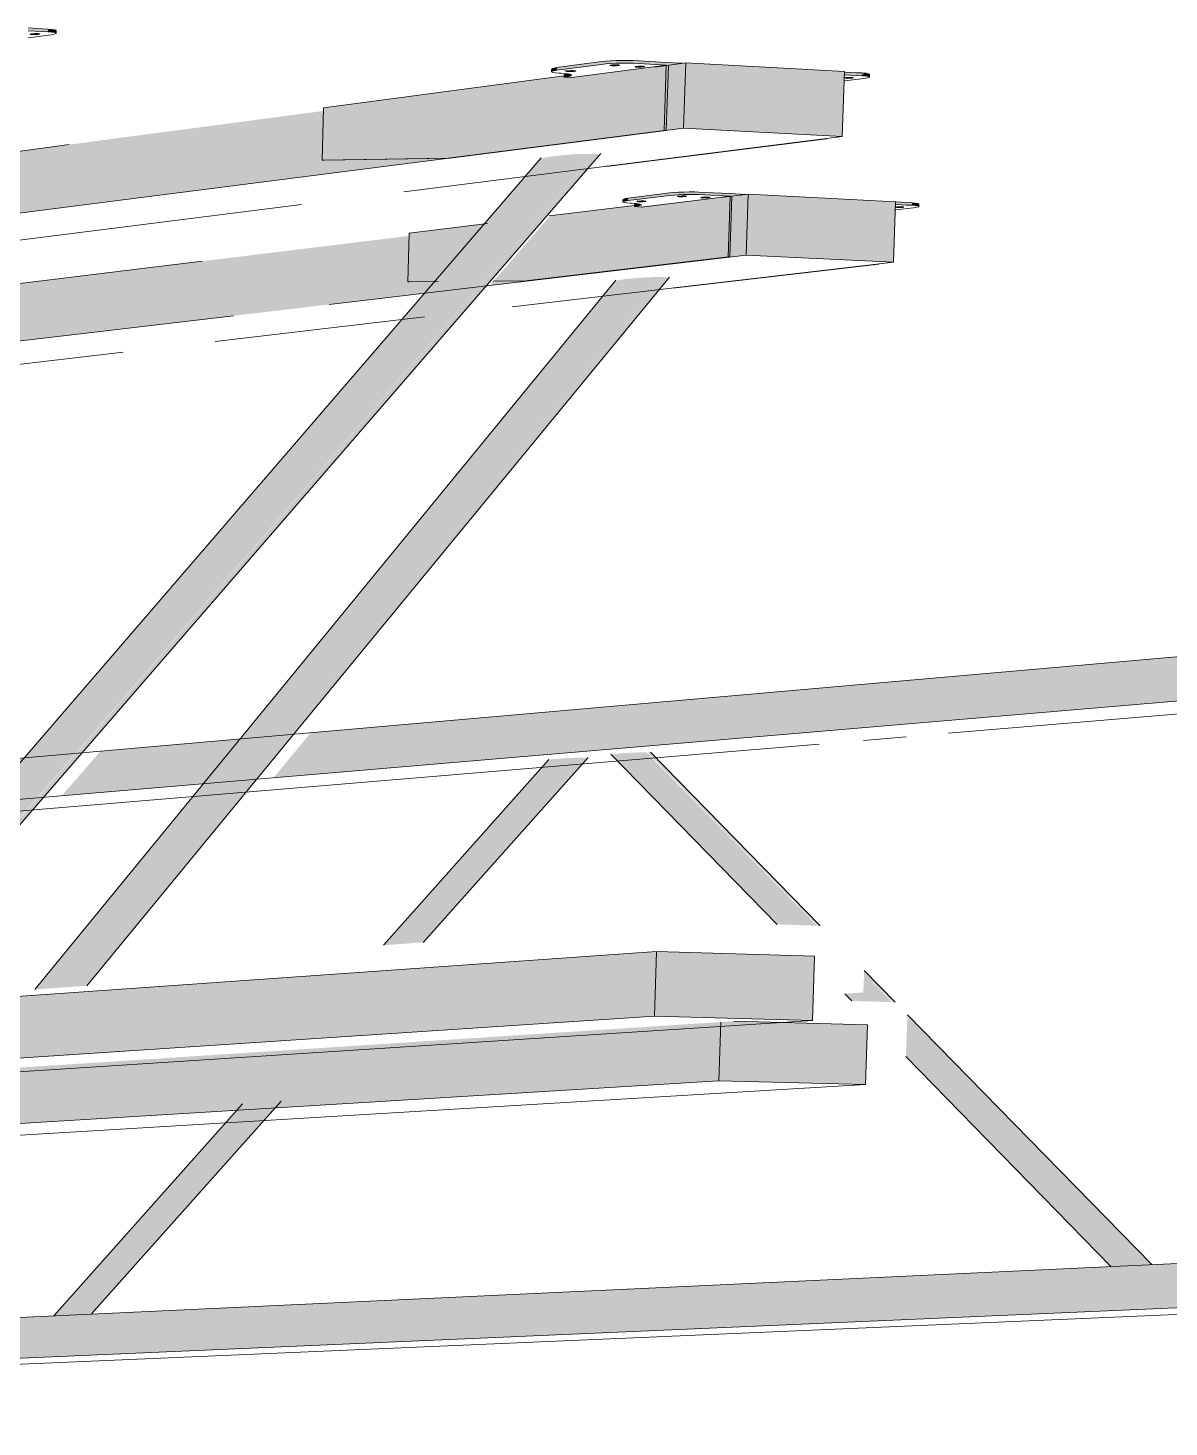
# Model space of a CAD drawing. Header units: inches. Extents: x -4126 to 2305, y -1116 to 12338.
# Drawn here: x 1847.4574 to 1847.5306, y -788.3468 to -788.2571 of the extents above; entities that cross this region are included whole.
import ezdxf

# ---------------------------------------------------------------- set-up
doc = ezdxf.new("R2010")
doc.units = ezdxf.units.IN
doc.header["$MEASUREMENT"] = 0
doc.layers.add('S-BEAM', color=12, linetype='Continuous', lineweight=9)

msp = doc.modelspace()

# ---------------------------------------------------------------- hatches: boundary and pattern name
at = {"layer": 'S-BEAM'}
h = msp.add_hatch(color=256, dxfattribs=at)
h.paths.add_polyline_path([(1847.456367, -788.261524), (1847.456354, -788.261498), (1847.456354, -788.261523)], flags=0)
h.paths.add_polyline_path([(1847.458718, -788.25738), (1847.458723, -788.257202), (1847.457448, -788.257163), (1847.457451, -788.257312), (1847.45833, -788.257359)], flags=0)
for points in [[(1847.459237, -788.25746), (1847.459237, -788.257281), (1847.45898, -788.257222), (1847.458722, -788.257245), (1847.458723, -788.25738), (1847.459158, -788.257429)], [(1847.457835, -788.257557), (1847.458128, -788.257539), (1847.458087, -788.257496), (1847.458018, -788.257445), (1847.457762, -788.257557)], [(1847.476295, -788.265611), (1847.484381, -788.265472), (1847.498236, -788.263701), (1847.498373, -788.259516), (1847.492091, -788.260302), (1847.491821, -788.260285), (1847.491821, -788.260211), (1847.476398, -788.262256), (1847.476392, -788.262452)], [(1847.491035, -788.259916), (1847.491355, -788.259846), (1847.491355, -788.259673), (1847.49104, -788.259742), (1847.491035, -788.259915)], [(1847.491355, -788.259846), (1847.494208, -788.259466), (1847.494214, -788.259292), (1847.491361, -788.259672)], [(1847.491813, -788.26029), (1847.492265, -788.260186), (1847.492265, -788.260125), (1847.492091, -788.260072), (1847.491818, -788.260146), (1847.491816, -788.260216)], [(1847.492216, -788.259927), (1847.492508, -788.259873), (1847.492479, -788.259868), (1847.492074, -788.259865), (1847.4921, -788.259925), (1847.492176, -788.259927)], [(1847.494208, -788.259466), (1847.495265, -788.259394), (1847.496223, -788.259348), (1847.496221, -788.259225), (1847.495185, -788.259221), (1847.494214, -788.259292), (1847.494209, -788.259434)], [(1847.495011, -788.259556), (1847.495305, -788.259512), (1847.495277, -788.259483), (1847.495141, -788.259481), (1847.495095, -788.259463), (1847.495011, -788.259477), (1847.494911, -788.259489), (1847.494868, -788.259521), (1847.494873, -788.259553), (1847.49494, -788.259555)], [(1847.49837, -788.263708), (1847.498507, -788.259523), (1847.499402, -788.259397), (1847.496227, -788.259225), (1847.496221, -788.2594), (1847.498372, -788.259542), (1847.498236, -788.263701)], [(1847.496624, -788.259642), (1847.496918, -788.259588), (1847.49689, -788.259578), (1847.496553, -788.259642)], [(1847.509655, -788.264095), (1847.509796, -788.259924), (1847.499624, -788.259375), (1847.499487, -788.263565), (1847.508659, -788.264043)], [(1847.511407, -788.260269), (1847.511406, -788.260093), (1847.511181, -788.260038), (1847.510937, -788.260063), (1847.510939, -788.260193), (1847.511343, -788.26024)], [(1847.509996, -788.260361), (1847.510291, -788.260306), (1847.510267, -788.26028), (1847.509926, -788.260361)], [(1847.495618, -788.268264), (1847.495919, -788.268204), (1847.495919, -788.268043), (1847.495624, -788.268102), (1847.495618, -788.268263)], [(1847.495919, -788.268204), (1847.498587, -788.267875), (1847.498592, -788.267713), (1847.495924, -788.268042)], [(1847.498587, -788.267875), (1847.49966, -788.267811), (1847.500464, -788.267762), (1847.500462, -788.267655), (1847.499498, -788.267652), (1847.498592, -788.267713), (1847.498587, -788.267848)], [(1847.499331, -788.267952), (1847.499549, -788.267899), (1847.499509, -788.267883), (1847.499485, -788.267841), (1847.499408, -788.267874), (1847.499331, -788.267884), (1847.499229, -788.267894), (1847.499198, -788.267908), (1847.499202, -788.26795), (1847.499265, -788.267952)], [(1847.502456, -788.271815), (1847.502585, -788.267924), (1847.503482, -788.267807), (1847.500467, -788.267655), (1847.500462, -788.267818), (1847.502459, -788.267941), (1847.502331, -788.271809)], [(1847.500829, -788.268028), (1847.501047, -788.267974), (1847.501016, -788.267974), (1847.500695, -788.268018), (1847.500721, -788.268026), (1847.500763, -788.268027)], [(1847.512946, -788.27215), (1847.513078, -788.268271), (1847.503629, -788.267796), (1847.503499, -788.271691), (1847.512684, -788.272137)], [(1847.49633, -788.268589), (1847.496754, -788.268486), (1847.496754, -788.268445), (1847.496557, -788.268393), (1847.496334, -788.268452), (1847.496332, -788.268513)], [(1847.496717, -788.268274), (1847.496902, -788.268221), (1847.496583, -788.268265), (1847.496609, -788.268273), (1847.496678, -788.268274)], [(1847.513254, -788.26865), (1847.513472, -788.268597), (1847.513449, -788.268587), (1847.513189, -788.26865)], [(1847.514569, -788.26857), (1847.514569, -788.268406), (1847.514355, -788.268359), (1847.514135, -788.268343), (1847.514135, -788.268504), (1847.514511, -788.268545)], [(1847.457901, -788.318777), (1847.460849, -788.318565), (1847.498213, -788.273098), (1847.497094, -788.273114), (1847.49565, -788.27324), (1847.495118, -788.273348), (1847.460429, -788.315692)], [(1847.460849, -788.318565), (1847.46121, -788.318534), (1847.498523, -788.273143), (1847.498221, -788.273098), (1847.463201, -788.315703)], [(1847.50774, -788.320768), (1847.507879, -788.316641), (1847.497753, -788.316353), (1847.497617, -788.320498), (1847.507624, -788.320765)], [(1847.511147, -788.324875), (1847.511278, -788.321035), (1847.502694, -788.320807), (1847.501865, -788.320866), (1847.501739, -788.324641), (1847.509666, -788.324839)], [(1847.390026, -788.345333), (1847.698661, -788.331896), (1847.698659, -788.328552), (1847.390081, -788.342914)]]:
    msp.add_hatch(color=256, dxfattribs=at).paths.add_polyline_path(points, flags=0)
h = msp.add_hatch(color=256, dxfattribs=at)
h.paths.add_polyline_path([(1847.154593, -788.307654), (1847.155589, -788.307527), (1847.157128, -788.304722), (1847.156127, -788.304854)], flags=0)
h.paths.add_polyline_path([(1847.15807, -788.307209), (1847.159566, -788.307018), (1847.160836, -788.30472), (1847.16054, -788.30427), (1847.159623, -788.304391), (1847.158577, -788.306289)], flags=0)
h.paths.add_polyline_path([(1847.167674, -788.305982), (1847.17295, -788.305307), (1847.174115, -788.303127), (1847.173718, -788.302525), (1847.169282, -788.303113), (1847.168348, -788.30478)], flags=0)
h.paths.add_polyline_path([(1847.165393, -788.304873), (1847.166142, -788.303528), (1847.164693, -788.30372), (1847.165324, -788.30476)], flags=0)
h.paths.add_polyline_path([(1847.177668, -788.304704), (1847.192204, -788.302846), (1847.190484, -788.300305), (1847.178053, -788.301951), (1847.177064, -788.303791), (1847.177216, -788.30402)], flags=0)
h.paths.add_polyline_path([(1847.194863, -788.302506), (1847.20319, -788.301442), (1847.205009, -788.298382), (1847.193128, -788.299955), (1847.194324, -788.301714)], flags=0)
h.paths.add_polyline_path([(1847.205707, -788.30112), (1847.212416, -788.300262), (1847.213404, -788.298608), (1847.212546, -788.297384), (1847.207543, -788.298047), (1847.207232, -788.298567)], flags=0)
h.paths.add_polyline_path([(1847.217501, -788.299612), (1847.223954, -788.298787), (1847.225904, -788.295616), (1847.217125, -788.296778), (1847.216374, -788.298016), (1847.216808, -788.298631)], flags=0)
h.paths.add_polyline_path([(1847.227143, -788.29838), (1847.236391, -788.297197), (1847.234422, -788.294488), (1847.229113, -788.295191)], flags=0)
h.paths.add_polyline_path([(1847.238912, -788.296703), (1847.24084, -788.293638), (1847.237044, -788.294141)], flags=0)
h.paths.add_polyline_path([(1847.242473, -788.29642), (1847.264058, -788.293661), (1847.264325, -788.293251), (1847.262449, -788.290777), (1847.244542, -788.293148), (1847.243497, -788.294802)], flags=0)
h.paths.add_polyline_path([(1847.267666, -788.293199), (1847.278092, -788.291867), (1847.275874, -788.289), (1847.269159, -788.289889), (1847.267301, -788.292722)], flags=0)
h.paths.add_polyline_path([(1847.280705, -788.291533), (1847.281832, -788.291389), (1847.284167, -788.287902), (1847.278471, -788.288656)], flags=0)
h.paths.add_polyline_path([(1847.265885, -788.290863), (1847.266272, -788.290271), (1847.265511, -788.290372), (1847.265608, -788.290499)], flags=0)
h.paths.add_polyline_path([(1847.285088, -788.290972), (1847.304619, -788.288476), (1847.307116, -788.284863), (1847.287447, -788.287468), (1847.28638, -788.289053)], flags=0)
h.paths.add_polyline_path([(1847.308385, -788.287994), (1847.31154, -788.287591), (1847.309991, -788.285683), (1847.30952, -788.286361)], flags=0)
h.paths.add_polyline_path([(1847.314587, -788.287201), (1847.338247, -788.284177), (1847.340992, -788.280378), (1847.312138, -788.284198), (1847.313927, -788.286392)], flags=0)
h.paths.add_polyline_path([(1847.341567, -788.283752), (1847.355546, -788.281965), (1847.352825, -788.278811), (1847.344337, -788.279935)], flags=0)
h.paths.add_polyline_path([(1847.358583, -788.281577), (1847.368549, -788.280303), (1847.371528, -788.276335), (1847.355842, -788.278412), (1847.358026, -788.280934)], flags=0)
h.paths.add_polyline_path([(1847.372396, -788.279811), (1847.430665, -788.272363), (1847.434153, -788.268044), (1847.375405, -788.275822)], flags=0)
h.paths.add_polyline_path([(1847.434586, -788.271861), (1847.484367, -788.265482), (1847.476297, -788.26561), (1847.476394, -788.262451), (1847.438108, -788.26752)], flags=0)
h.paths.add_polyline_path([(1847.49837, -788.263708), (1847.499487, -788.263565), (1847.499624, -788.259375), (1847.498507, -788.259523), (1847.498371, -788.2637)], flags=0)
h = msp.add_hatch(color=256, dxfattribs=at)
h.paths.add_polyline_path([(1847.508664, -788.264243), (1847.508664, -788.264218), (1847.508531, -788.264236)], flags=0)
h.paths.add_polyline_path([(1847.510933, -788.260192), (1847.510938, -788.260019), (1847.509811, -788.259983), (1847.509834, -788.260133), (1847.510563, -788.260172)], flags=0)
h = msp.add_hatch(color=256, dxfattribs=at)
h.paths.add_polyline_path([(1847.443218, -788.320149), (1847.446425, -788.319919), (1847.446651, -788.319657), (1847.443442, -788.319889)], flags=0)
h.paths.add_polyline_path([(1847.451071, -788.314549), (1847.493758, -788.265202), (1847.492552, -788.265222), (1847.491107, -788.265351), (1847.490322, -788.265506), (1847.44815, -788.314445), (1847.450813, -788.314541)], flags=0)
h = msp.add_hatch(color=256, dxfattribs=at)
h.paths.add_polyline_path([(1847.446425, -788.319919), (1847.446804, -788.319887), (1847.447023, -788.319627), (1847.446651, -788.319657)], flags=0)
h.paths.add_polyline_path([(1847.451419, -788.314555), (1847.494084, -788.265255), (1847.493982, -788.265222), (1847.493768, -788.265202), (1847.451109, -788.31455), (1847.451413, -788.314557)], flags=0)
h = msp.add_hatch(color=256, dxfattribs=at)
h.paths.add_polyline_path([(1847.139328, -788.313484), (1847.147196, -788.312534), (1847.147464, -788.31204), (1847.147137, -788.311518), (1847.139327, -788.312476)], flags=0)
h.paths.add_polyline_path([(1847.152107, -788.31194), (1847.153095, -788.311821), (1847.153506, -788.311072), (1847.153309, -788.310761), (1847.152713, -788.310834), (1847.152681, -788.310891)], flags=0)
h.paths.add_polyline_path([(1847.150155, -788.311696), (1847.150448, -788.311112), (1847.149837, -788.311189)], flags=0)
h.paths.add_polyline_path([(1847.155783, -788.311496), (1847.15704, -788.311344), (1847.157657, -788.310228), (1847.15617, -788.31041), (1847.155669, -788.311318)], flags=0)
h.paths.add_polyline_path([(1847.159783, -788.311013), (1847.161987, -788.310747), (1847.162615, -788.30962), (1847.160406, -788.309891), (1847.159827, -788.310933)], flags=0)
h.paths.add_polyline_path([(1847.168658, -788.309941), (1847.170474, -788.309721), (1847.171083, -788.308581), (1847.168058, -788.308952), (1847.168646, -788.309921)], flags=0)
h.paths.add_polyline_path([(1847.17399, -788.309297), (1847.178073, -788.308803), (1847.177416, -788.307805), (1847.174606, -788.308149)], flags=0)
h.paths.add_polyline_path([(1847.180416, -788.30852), (1847.192822, -788.307021), (1847.193523, -788.305829), (1847.179754, -788.307518)], flags=0)
h.paths.add_polyline_path([(1847.197789, -788.306421), (1847.200306, -788.306117), (1847.200495, -788.3058), (1847.199974, -788.305038), (1847.197089, -788.305392), (1847.197492, -788.305984)], flags=0)
h.paths.add_polyline_path([(1847.202802, -788.305815), (1847.20836, -788.305144), (1847.209371, -788.30515), (1847.210195, -788.303784), (1847.203527, -788.304602), (1847.203222, -788.305113)], flags=0)
h.paths.add_polyline_path([(1847.217979, -788.305502), (1847.218509, -788.305439), (1847.21678, -788.302977), (1847.212991, -788.303442), (1847.21188, -788.305275), (1847.217811, -788.305496)], flags=0)
h.paths.add_polyline_path([(1847.22303, -788.304904), (1847.23454, -788.303541), (1847.236408, -788.30057), (1847.22483, -788.30199), (1847.223075, -788.30483)], flags=0)
h.paths.add_polyline_path([(1847.22078, -788.303812), (1847.221661, -788.302378), (1847.219918, -788.302592), (1847.220645, -788.303622)], flags=0)
h.paths.add_polyline_path([(1847.238173, -788.303111), (1847.240823, -788.302797), (1847.239512, -788.300994), (1847.239335, -788.301273)], flags=0)
h.paths.add_polyline_path([(1847.243497, -788.30248), (1847.245417, -788.302253), (1847.247351, -788.299227), (1847.241635, -788.299929)], flags=0)
h.paths.add_polyline_path([(1847.247947, -788.301953), (1847.25694, -788.300888), (1847.255003, -788.298289), (1847.249897, -788.298915)], flags=0)
h.paths.add_polyline_path([(1847.25926, -788.300613), (1847.259488, -788.300586), (1847.261509, -788.297491), (1847.257311, -788.298006), (1847.257736, -788.298574)], flags=0)
h.paths.add_polyline_path([(1847.262319, -788.300251), (1847.269426, -788.2994), (1847.267426, -788.296765), (1847.264358, -788.297142), (1847.263396, -788.298609)], flags=0)
h.paths.add_polyline_path([(1847.27256, -788.299039), (1847.277033, -788.298509), (1847.279165, -788.295326), (1847.270536, -788.296384), (1847.272274, -788.298664)], flags=0)
h.paths.add_polyline_path([(1847.280247, -788.298128), (1847.283145, -788.297785), (1847.281718, -788.295942)], flags=0)
h.paths.add_polyline_path([(1847.285799, -788.297471), (1847.299519, -788.295846), (1847.301798, -788.29255), (1847.283699, -788.29477), (1847.284273, -788.295508)], flags=0)
h.paths.add_polyline_path([(1847.303234, -788.295406), (1847.309302, -788.294688), (1847.311646, -788.291342), (1847.305538, -788.292091), (1847.303752, -788.294661)], flags=0)
h.paths.add_polyline_path([(1847.312182, -788.294347), (1847.317122, -788.293762), (1847.314838, -788.290951), (1847.314545, -788.290986), (1847.312323, -788.294146)], flags=0)
h.paths.add_polyline_path([(1847.320218, -788.293395), (1847.32319, -788.293043), (1847.320869, -788.290211), (1847.317916, -788.290573), (1847.31949, -788.292502)], flags=0)
h.paths.add_polyline_path([(1847.32582, -788.292732), (1847.332685, -788.291919), (1847.335189, -788.288455), (1847.323484, -788.28989), (1847.325664, -788.292542)], flags=0)
h.paths.add_polyline_path([(1847.335959, -788.291531), (1847.361863, -788.288464), (1847.359302, -788.285497), (1847.338485, -788.28805), (1847.338011, -788.288704)], flags=0)
h.paths.add_polyline_path([(1847.366346, -788.287933), (1847.386895, -788.285499), (1847.389789, -788.281758), (1847.369089, -788.284297), (1847.367529, -788.286364)], flags=0)
h.paths.add_polyline_path([(1847.363782, -788.286747), (1847.365271, -788.284765), (1847.362372, -788.285121), (1847.363662, -788.286608)], flags=0)
h.paths.add_polyline_path([(1847.390224, -788.285105), (1847.403929, -788.283482), (1847.401093, -788.280372), (1847.393143, -788.281347)], flags=0)
h.paths.add_polyline_path([(1847.407015, -788.283117), (1847.423734, -788.281137), (1847.42691, -788.277205), (1847.404158, -788.279996), (1847.406331, -788.282369)], flags=0)
h.paths.add_polyline_path([(1847.427594, -788.28068), (1847.483137, -788.274103), (1847.483744, -788.273399), (1847.481792, -788.273407), (1847.481884, -788.270463), (1847.4308, -788.276728)], flags=0)
h.paths.add_polyline_path([(1847.48706, -788.273638), (1847.489357, -788.273351), (1847.487293, -788.273369), (1847.487222, -788.273451)], flags=0)
h.paths.add_polyline_path([(1847.502456, -788.271815), (1847.503499, -788.271691), (1847.503629, -788.267796), (1847.502584, -788.267961), (1847.502456, -788.271809)], flags=0)
h = msp.add_hatch(color=256, dxfattribs=at)
h.paths.add_polyline_path([(1847.48179, -788.273408), (1847.483749, -788.273392), (1847.486967, -788.26966), (1847.481888, -788.270284), (1847.481882, -788.270464)], flags=0)
h.paths.add_polyline_path([(1847.487299, -788.273362), (1847.489368, -788.273344), (1847.502331, -788.271809), (1847.50246, -788.267918), (1847.496582, -788.268599), (1847.496338, -788.26854), (1847.496336, -788.268509), (1847.490925, -788.269174), (1847.487326, -788.27333)], flags=0)
h = msp.add_hatch(color=256, dxfattribs=at)
h.paths.add_polyline_path([(1847.51202, -788.272278), (1847.51202, -788.272257), (1847.511896, -788.272272)], flags=0)
h.paths.add_polyline_path([(1847.51413, -788.268504), (1847.514129, -788.268342), (1847.513092, -788.26829), (1847.513104, -788.268452), (1847.513786, -788.268487)], flags=0)
h = msp.add_hatch(color=256, dxfattribs=at)
h.paths.add_polyline_path([(1847.404315, -788.311035), (1847.430217, -788.308841), (1847.428059, -788.306482), (1847.405626, -788.30845), (1847.403556, -788.311), (1847.404315, -788.311027)], flags=0)
h.paths.add_polyline_path([(1847.400248, -788.310883), (1847.401955, -788.308772), (1847.392737, -788.30958), (1847.39187, -788.310741), (1847.393145, -788.31063), (1847.399436, -788.310854)], flags=0)
h.paths.add_polyline_path([(1847.433514, -788.308562), (1847.437674, -788.308209), (1847.435641, -788.305817), (1847.431339, -788.306194)], flags=0)
h.paths.add_polyline_path([(1847.440672, -788.307956), (1847.455921, -788.306664), (1847.458373, -788.303823), (1847.438624, -788.305556)], flags=0)
h.paths.add_polyline_path([(1847.459619, -788.306351), (1847.469794, -788.305489), (1847.472151, -788.302615), (1847.462093, -788.303497)], flags=0)
h.paths.add_polyline_path([(1847.473194, -788.305201), (1847.698635, -788.286109), (1847.698633, -788.28275), (1847.475571, -788.302315)], flags=0)
h = msp.add_hatch(color=256, dxfattribs=at)
h.paths.add_polyline_path([(1847.4591, -788.339689), (1847.461273, -788.339586), (1847.473435, -788.325964), (1847.471199, -788.326103), (1847.459603, -788.339124)], flags=0)
h.paths.add_polyline_path([(1847.480249, -788.315942), (1847.482532, -788.315775), (1847.493118, -788.303912), (1847.49198, -788.303935), (1847.490944, -788.304024), (1847.490816, -788.304076), (1847.481654, -788.314364)], flags=0)
h = msp.add_hatch(color=256, dxfattribs=at)
h.paths.add_polyline_path([(1847.461273, -788.339586), (1847.46151, -788.339573), (1847.473631, -788.325951), (1847.473435, -788.325964), (1847.46347, -788.337126)], flags=0)
h.paths.add_polyline_path([(1847.482532, -788.315775), (1847.482781, -788.315756), (1847.493335, -788.303935), (1847.493111, -788.303927), (1847.483786, -788.314371)], flags=0)
h = msp.add_hatch(color=256, dxfattribs=at)
h.paths.add_polyline_path([(1847.526891, -788.336533), (1847.529325, -788.336418), (1847.513831, -788.32059), (1847.513742, -788.323067), (1847.517685, -788.327105)], flags=0)
h.paths.add_polyline_path([(1847.512855, -788.319593), (1847.511056, -788.317755), (1847.511008, -788.318968), (1847.509816, -788.319046), (1847.51031, -788.319512), (1847.51274, -788.31959)], flags=0)
h.paths.add_polyline_path([(1847.508055, -788.31469), (1847.497094, -788.303566), (1847.495539, -788.303623), (1847.494855, -788.303724), (1847.505517, -788.314603), (1847.50797, -788.314687)], flags=0)
h = msp.add_hatch(color=256, dxfattribs=at)
h.paths.add_polyline_path([(1847.529325, -788.336418), (1847.529477, -788.336373), (1847.513838, -788.320453), (1847.513865, -788.320624), (1847.52816, -788.335227)], flags=0)
h.paths.add_polyline_path([(1847.513052, -788.319598), (1847.511062, -788.317618), (1847.511056, -788.317755), (1847.512929, -788.319595), (1847.513025, -788.319597)], flags=0)
h.paths.add_polyline_path([(1847.508251, -788.314695), (1847.497318, -788.30358), (1847.49717, -788.303571), (1847.508109, -788.314692), (1847.508232, -788.314694)], flags=0)
h = msp.add_hatch(color=256, dxfattribs=at)
h.paths.add_polyline_path([(1847.105411, -788.346243), (1847.10789, -788.346072), (1847.10788, -788.343713), (1847.105401, -788.343887), (1847.105409, -788.345854)], flags=0)
h.paths.add_polyline_path([(1847.1089, -788.346014), (1847.497617, -788.320498), (1847.497753, -788.316353), (1847.108891, -788.343642), (1847.108899, -788.345872)], flags=0)
h = msp.add_hatch(color=256, dxfattribs=at)
h.paths.add_polyline_path([(1847.139357, -788.346682), (1847.141972, -788.346505), (1847.14197, -788.344236), (1847.139355, -788.344406), (1847.139357, -788.346492)], flags=0)
h.paths.add_polyline_path([(1847.143026, -788.346459), (1847.501739, -788.324641), (1847.501865, -788.320866), (1847.143025, -788.344168), (1847.143026, -788.346321)], flags=0)

# ---------------------------------------------------------------- linework, layer by layer
for p, q in [((1847.457444, -788.257311), (1847.458324, -788.257359)), ((1847.458329, -788.257181), (1847.457449, -788.257134)), ((1847.458324, -788.257359), (1847.458718, -788.25738)), ((1847.458723, -788.257202), (1847.458329, -788.257181)), ((1847.459246, -788.257299), (1847.45924, -788.257476)), ((1847.458918, -788.257568), (1847.45746, -788.257773)), ((1847.491006, -788.259945), (1847.491011, -788.259771)), ((1847.491015, -788.259768), (1847.491019, -788.259777)), ((1847.494208, -788.259466), (1847.491355, -788.259846)), ((1847.494214, -788.259292), (1847.491361, -788.259672)), ((1847.491607, -788.260035), (1847.491501, -788.260027)), ((1847.492094, -788.260072), (1847.491819, -788.260117)), ((1847.498373, -788.259516), (1847.492322, -788.260317)), ((1847.496221, -788.2594), (1847.496602, -788.25942)), ((1847.496608, -788.259246), (1847.496227, -788.259225)), ((1847.496602, -788.25942), (1847.498373, -788.259516)), ((1847.498379, -788.259341), (1847.496608, -788.259246)), ((1847.499624, -788.259375), (1847.49764, -788.259638)), ((1847.498373, -788.259516), (1847.498236, -788.263701)), ((1847.49837, -788.263708), (1847.498507, -788.259523)), ((1847.499403, -788.259397), (1847.498379, -788.259341)), ((1847.499624, -788.259375), (1847.499487, -788.263565)), ((1847.509796, -788.259924), (1847.499624, -788.259375)), ((1847.509655, -788.264095), (1847.509796, -788.259924)), ((1847.510562, -788.259999), (1847.509812, -788.259958)), ((1847.510938, -788.260019), (1847.510562, -788.259999)), ((1847.491814, -788.260212), (1847.476398, -788.262256)), ((1847.491819, -788.260117), (1847.491813, -788.26029)), ((1847.492322, -788.260317), (1847.491813, -788.26029)), ((1847.509806, -788.260132), (1847.510557, -788.260172)), ((1847.511049, -788.260372), (1847.509822, -788.260531)), ((1847.510557, -788.260172), (1847.510933, -788.260192)), ((1847.511411, -788.260105), (1847.511405, -788.260279)), ((1847.476398, -788.262256), (1847.476295, -788.265611)), ((1847.397079, -788.276656), (1847.499487, -788.263565)), ((1847.499487, -788.263565), (1847.509655, -788.264095)), ((1847.481547, -788.267632), (1847.509655, -788.264095)), ((1847.498236, -788.263701), (1847.484381, -788.265472)), ((1847.49837, -788.263708), (1847.484514, -788.265479)), ((1847.508531, -788.264236), (1847.494583, -788.265991)), ((1847.508664, -788.264243), (1847.494715, -788.265998)), ((1847.498236, -788.263701), (1847.49837, -788.263708)), ((1847.508531, -788.264236), (1847.508664, -788.264243)), ((1847.460073, -788.264612), (1847.401961, -788.272306)), ((1847.494169, -788.26518), (1847.451426, -788.314559)), ((1847.448121, -788.314446), (1847.490349, -788.265459)), ((1847.484381, -788.265472), (1847.476295, -788.265611)), ((1847.476295, -788.265611), (1847.476428, -788.265618)), ((1847.476428, -788.265618), (1847.484514, -788.265479)), ((1847.484514, -788.265479), (1847.484381, -788.265472)), ((1847.494489, -788.266002), (1847.494715, -788.265998)), ((1847.494715, -788.265998), (1847.494583, -788.265991)), ((1847.49559, -788.268289), (1847.495596, -788.268128)), ((1847.495599, -788.268125), (1847.495602, -788.268133)), ((1847.498587, -788.267875), (1847.495919, -788.268204)), ((1847.498592, -788.267713), (1847.495924, -788.268042)), ((1847.50246, -788.267918), (1847.496802, -788.268612)), ((1847.500462, -788.267818), (1847.500815, -788.267835)), ((1847.500821, -788.267673), (1847.500467, -788.267655)), ((1847.500815, -788.267835), (1847.50246, -788.267918)), ((1847.502466, -788.267756), (1847.500821, -788.267673)), ((1847.503629, -788.267796), (1847.501883, -788.26801)), ((1847.50246, -788.267918), (1847.502331, -788.271809)), ((1847.502456, -788.271815), (1847.502585, -788.267924)), ((1847.503483, -788.267807), (1847.502466, -788.267756)), ((1847.503629, -788.267796), (1847.503499, -788.271691)), ((1847.513078, -788.268271), (1847.503629, -788.267796)), ((1847.391324, -788.278987), (1847.47498, -788.268459)), ((1847.496331, -788.268509), (1847.490859, -788.269182)), ((1847.496147, -788.268368), (1847.496049, -788.268361)), ((1847.496335, -788.268427), (1847.49633, -788.268589)), ((1847.496802, -788.268612), (1847.49633, -788.268589)), ((1847.496565, -788.268393), (1847.496335, -788.268427)), ((1847.496475, -788.26823), (1847.496609, -788.268246)), ((1847.512946, -788.27215), (1847.513078, -788.268271)), ((1847.513087, -788.268452), (1847.51378, -788.268486)), ((1847.513786, -788.268325), (1847.513093, -788.26829)), ((1847.514234, -788.26866), (1847.513101, -788.268796)), ((1847.513193, -788.268625), (1847.513131, -788.268632)), ((1847.51378, -788.268486), (1847.51413, -788.268504)), ((1847.514135, -788.268343), (1847.513786, -788.268325)), ((1847.514573, -788.268417), (1847.514567, -788.268578)), ((1847.48691, -788.269667), (1847.481888, -788.270284)), ((1847.481888, -788.270284), (1847.48179, -788.273408)), ((1847.476764, -788.274857), (1847.503499, -788.271691)), ((1847.503499, -788.271691), (1847.512946, -788.27215)), ((1847.468604, -788.272092), (1847.396106, -788.280983)), ((1847.488489, -788.275004), (1847.512946, -788.27215)), ((1847.502331, -788.271809), (1847.489368, -788.273344)), ((1847.502456, -788.271815), (1847.489491, -788.27335)), ((1847.511896, -788.272272), (1847.498853, -788.273795)), ((1847.51202, -788.272278), (1847.498975, -788.273801)), ((1847.502331, -788.271809), (1847.502456, -788.271815)), ((1847.511896, -788.272272), (1847.51202, -788.272278)), ((1847.457889, -788.31878), (1847.495141, -788.273307)), ((1847.498574, -788.273107), (1847.461216, -788.318537)), ((1847.483737, -788.273392), (1847.48179, -788.273408)), ((1847.48179, -788.273408), (1847.481913, -788.273414)), ((1847.489368, -788.273344), (1847.487281, -788.273362)), ((1847.489491, -788.27335), (1847.489368, -788.273344)), ((1847.498975, -788.273801), (1847.498853, -788.273795)), ((1847.39201, -788.284894), (1847.470625, -788.275584)), ((1847.469438, -788.277228), (1847.482872, -788.27566)), ((1847.387931, -788.286741), (1847.463552, -788.277915)), ((1847.655322, -788.286549), (1847.425361, -788.306719)), ((1847.423463, -788.309413), (1847.655413, -788.289769)), ((1847.516479, -788.302349), (1847.607689, -788.294704)), ((1847.444651, -788.308369), (1847.508175, -788.303045)), ((1847.511027, -788.302805), (1847.513751, -788.302577)), ((1847.493364, -788.303915), (1847.482789, -788.315756)), ((1847.505473, -788.314602), (1847.494824, -788.303697)), ((1847.497354, -788.303569), (1847.508249, -788.314696)), ((1847.480237, -788.315944), (1847.49085, -788.304026)), ((1847.497753, -788.316353), (1847.107373, -788.343749)), ((1847.497753, -788.316353), (1847.497617, -788.320498)), ((1847.507879, -788.316641), (1847.497753, -788.316353)), ((1847.50774, -788.320768), (1847.507879, -788.316641)), ((1847.511063, -788.31757), (1847.513049, -788.319599)), ((1847.510266, -788.319511), (1847.509813, -788.319048)), ((1847.107383, -788.346113), (1847.497617, -788.320498)), ((1847.112199, -788.346331), (1847.50774, -788.320768)), ((1847.497617, -788.320498), (1847.50774, -788.320768)), ((1847.501865, -788.320866), (1847.501739, -788.324641)), ((1847.511278, -788.321035), (1847.502697, -788.320807)), ((1847.511147, -788.324875), (1847.511278, -788.321035)), ((1847.513839, -788.320405), (1847.529508, -788.336408)), ((1847.526888, -788.336534), (1847.51374, -788.323069)), ((1847.141561, -788.346548), (1847.501739, -788.324641)), ((1847.501739, -788.324641), (1847.511147, -788.324875)), ((1847.1954, -788.343804), (1847.511147, -788.324875)), ((1847.459088, -788.339691), (1847.471188, -788.326105)), ((1847.473686, -788.325948), (1847.461517, -788.339574)), ((1847.656574, -788.330511), (1847.361788, -788.344231)), ((1847.361748, -788.346564), (1847.656666, -788.333724)), ((1847.363654, -788.34683), (1847.654503, -788.334298))]:
    msp.add_line(p, q, dxfattribs=at)
for points in [[(1847.458718, -788.25738, 0), (1847.458975, -788.2574, 0), (1847.459152, -788.257427, 0), (1847.459237, -788.25746, 0)], [(1847.459243, -788.257283, 0), (1847.459157, -788.25725, 0), (1847.45898, -788.257222, 0), (1847.458723, -788.257202, 0)], [(1847.457644, -788.257513, 0), (1847.457601, -788.257521, 0), (1847.457577, -788.257529, 0), (1847.457575, -788.257537, 0), (1847.457593, -788.257544, 0), (1847.457632, -788.25755, 0), (1847.457688, -788.257554, 0), (1847.457757, -788.257557, 0), (1847.457835, -788.257557, 0), (1847.457917, -788.257555, 0), (1847.457996, -788.257552, 0), (1847.458068, -788.257546, 0), (1847.458128, -788.257539, 0)], [(1847.458128, -788.257539, 0), (1847.458171, -788.257532, 0), (1847.458194, -788.257524, 0), (1847.458197, -788.257516, 0), (1847.458178, -788.257509, 0), (1847.45814, -788.257503, 0), (1847.458084, -788.257498, 0), (1847.458015, -788.257496, 0), (1847.457937, -788.257496, 0), (1847.457855, -788.257497, 0), (1847.457776, -788.257501, 0), (1847.457704, -788.257507, 0), (1847.457644, -788.257513, 0)], [(1847.459244, -788.257473, 0), (1847.459225, -788.257496, 0), (1847.459116, -788.257533, 0), (1847.458918, -788.257568, 0)], [(1847.491501, -788.260027, 0), (1847.491255, -788.260008, 0), (1847.491089, -788.259982, 0), (1847.491014, -788.25995, 0), (1847.491035, -788.259916, 0), (1847.491151, -788.25988, 0), (1847.491355, -788.259846, 0)], [(1847.491361, -788.259672, 0), (1847.491157, -788.259706, 0), (1847.49104, -788.259742, 0)], [(1847.491813, -788.26029, 0), (1847.492101, -788.260242, 0), (1847.492265, -788.260192, 0), (1847.492296, -788.260144, 0), (1847.49219, -788.260099, 0), (1847.491955, -788.260062, 0), (1847.491607, -788.260035, 0)], [(1847.491869, -788.259879, 0), (1847.491961, -788.259889, 0), (1847.492099, -788.259907, 0)], [(1847.49204, -788.259885, 0), (1847.491996, -788.259892, 0), (1847.491971, -788.2599, 0), (1847.491966, -788.259908, 0), (1847.491982, -788.259915, 0), (1847.492018, -788.25992, 0), (1847.492072, -788.259924, 0), (1847.492139, -788.259927, 0), (1847.492216, -788.259927, 0), (1847.492296, -788.259925, 0), (1847.492375, -788.259922, 0), (1847.492447, -788.259917, 0), (1847.492507, -788.25991, 0)], [(1847.492507, -788.25991, 0), (1847.492552, -788.259903, 0), (1847.492577, -788.259895, 0), (1847.492582, -788.259887, 0), (1847.492565, -788.259881, 0), (1847.492529, -788.259875, 0), (1847.492476, -788.259871, 0), (1847.492408, -788.259868, 0), (1847.492332, -788.259868, 0), (1847.492251, -788.25987, 0), (1847.492172, -788.259873, 0), (1847.4921, -788.259879, 0), (1847.49204, -788.259885, 0)], [(1847.494208, -788.259466, 0), (1847.494487, -788.259436, 0), (1847.49482, -788.259412, 0), (1847.495185, -788.259395, 0), (1847.495557, -788.259388, 0), (1847.49591, -788.259389, 0), (1847.496221, -788.2594, 0)], [(1847.496227, -788.259225, 0), (1847.495916, -788.259215, 0), (1847.495563, -788.259213, 0), (1847.495191, -788.259221, 0), (1847.494826, -788.259237, 0), (1847.494492, -788.259262, 0), (1847.494214, -788.259292, 0)], [(1847.494836, -788.259513, 0), (1847.494791, -788.259521, 0), (1847.494766, -788.259529, 0), (1847.494761, -788.259536, 0), (1847.494777, -788.259543, 0), (1847.494813, -788.259549, 0), (1847.494867, -788.259553, 0), (1847.494934, -788.259555, 0), (1847.495011, -788.259556, 0), (1847.495092, -788.259554, 0), (1847.495171, -788.25955, 0), (1847.495243, -788.259545, 0), (1847.495304, -788.259539, 0)], [(1847.495304, -788.259539, 0), (1847.495349, -788.259531, 0), (1847.495374, -788.259523, 0), (1847.495379, -788.259516, 0), (1847.495363, -788.259509, 0), (1847.495327, -788.259503, 0), (1847.495273, -788.259499, 0), (1847.495206, -788.259497, 0), (1847.495129, -788.259496, 0), (1847.495048, -788.259498, 0), (1847.494969, -788.259502, 0), (1847.494897, -788.259507, 0), (1847.494836, -788.259513, 0)], [(1847.49645, -788.2596, 0), (1847.496405, -788.259608, 0), (1847.496379, -788.259615, 0), (1847.496375, -788.259623, 0), (1847.496391, -788.25963, 0), (1847.496427, -788.259636, 0), (1847.49648, -788.25964, 0), (1847.496548, -788.259642, 0), (1847.496624, -788.259642, 0), (1847.496705, -788.259641, 0), (1847.496784, -788.259637, 0), (1847.496856, -788.259632, 0), (1847.496917, -788.259625, 0)], [(1847.496917, -788.259625, 0), (1847.496962, -788.259618, 0), (1847.496988, -788.25961, 0), (1847.496993, -788.259603, 0), (1847.496977, -788.259596, 0), (1847.49694, -788.25959, 0), (1847.496887, -788.259586, 0), (1847.49682, -788.259583, 0), (1847.496743, -788.259583, 0), (1847.496662, -788.259585, 0), (1847.496583, -788.259588, 0), (1847.49651, -788.259594, 0), (1847.49645, -788.2596, 0)], [(1847.511413, -788.260095, 0), (1847.511343, -788.260064, 0), (1847.511181, -788.260038, 0), (1847.510938, -788.260019, 0)], [(1847.510289, -788.260344, 0), (1847.510335, -788.260337, 0), (1847.510361, -788.260329, 0), (1847.510367, -788.260322, 0), (1847.510352, -788.260315, 0), (1847.510317, -788.26031, 0), (1847.510264, -788.260305, 0), (1847.510197, -788.260303, 0), (1847.510121, -788.260303, 0), (1847.51004, -788.260304, 0), (1847.509961, -788.260308, 0), (1847.509889, -788.260313, 0), (1847.509828, -788.26032, 0)], [(1847.509853, -788.260359, 0), (1847.50992, -788.260361, 0), (1847.509996, -788.260361, 0), (1847.510077, -788.26036, 0), (1847.510156, -788.260356, 0), (1847.510228, -788.260351, 0), (1847.510289, -788.260344, 0)], [(1847.510933, -788.260192, 0), (1847.511175, -788.260211, 0), (1847.511337, -788.260237, 0), (1847.511407, -788.260269, 0)], [(1847.511409, -788.260276, 0), (1847.51138, -788.260303, 0), (1847.511258, -788.260339, 0), (1847.511049, -788.260372, 0)], [(1847.495924, -788.268042, 0), (1847.495733, -788.268072, 0), (1847.495624, -788.268102, 0)], [(1847.498587, -788.267875, 0), (1847.498847, -788.267849, 0), (1847.499158, -788.267828, 0), (1847.499498, -788.267814, 0), (1847.499844, -788.267807, 0), (1847.500173, -788.267808, 0), (1847.500462, -788.267818, 0)], [(1847.500467, -788.267655, 0), (1847.500178, -788.267646, 0), (1847.49985, -788.267645, 0), (1847.499503, -788.267651, 0), (1847.499163, -788.267666, 0), (1847.498852, -788.267687, 0), (1847.498592, -788.267713, 0)], [(1847.499169, -788.267916, 0), (1847.499128, -788.267922, 0), (1847.499104, -788.267929, 0), (1847.499099, -788.267936, 0), (1847.499114, -788.267942, 0), (1847.499147, -788.267947, 0), (1847.499197, -788.26795, 0), (1847.499259, -788.267952, 0), (1847.499331, -788.267952, 0), (1847.499406, -788.267951, 0), (1847.49948, -788.267948, 0), (1847.499547, -788.267943, 0), (1847.499604, -788.267938, 0)], [(1847.499604, -788.267938, 0), (1847.499646, -788.267931, 0), (1847.49967, -788.267924, 0), (1847.499675, -788.267918, 0), (1847.49966, -788.267912, 0), (1847.499626, -788.267907, 0), (1847.499577, -788.267903, 0), (1847.499514, -788.267901, 0), (1847.499443, -788.267901, 0), (1847.499367, -788.267903, 0), (1847.499293, -788.267906, 0), (1847.499226, -788.26791, 0), (1847.499169, -788.267916, 0)], [(1847.500668, -788.267991, 0), (1847.500626, -788.267997, 0), (1847.500602, -788.268004, 0), (1847.500597, -788.268011, 0), (1847.500612, -788.268017, 0), (1847.500645, -788.268022, 0), (1847.500695, -788.268025, 0), (1847.500758, -788.268027, 0), (1847.500829, -788.268028, 0), (1847.500904, -788.268026, 0), (1847.500978, -788.268023, 0), (1847.501045, -788.268018, 0), (1847.501102, -788.268013, 0)], [(1847.501102, -788.268013, 0), (1847.501144, -788.268006, 0), (1847.501168, -788.268, 0), (1847.501173, -788.267993, 0), (1847.501158, -788.267987, 0), (1847.501125, -788.267982, 0), (1847.501075, -788.267979, 0), (1847.501013, -788.267977, 0), (1847.500941, -788.267976, 0), (1847.500866, -788.267978, 0), (1847.500792, -788.267981, 0), (1847.500725, -788.267985, 0), (1847.500668, -788.267991, 0)], [(1847.496049, -788.268361, 0), (1847.49582, -788.268344, 0), (1847.495666, -788.268322, 0), (1847.495597, -788.268294, 0), (1847.495618, -788.268264, 0), (1847.495728, -788.268233, 0), (1847.495919, -788.268204, 0)], [(1847.49633, -788.268589, 0), (1847.496599, -788.268547, 0), (1847.496754, -788.268504, 0), (1847.496784, -788.268462, 0), (1847.496687, -788.268423, 0), (1847.49647, -788.268391, 0), (1847.496147, -788.268368, 0)], [(1847.496555, -788.268238, 0), (1847.496513, -788.268244, 0), (1847.49649, -788.268251, 0), (1847.496485, -788.268257, 0), (1847.4965, -788.268263, 0), (1847.496533, -788.268268, 0), (1847.496583, -788.268272, 0), (1847.496646, -788.268274, 0), (1847.496717, -788.268274, 0), (1847.496792, -788.268273, 0), (1847.496865, -788.26827, 0), (1847.496932, -788.268265, 0), (1847.496989, -788.268259, 0)], [(1847.496989, -788.268259, 0), (1847.49703, -788.268253, 0), (1847.497054, -788.268246, 0), (1847.497059, -788.26824, 0), (1847.497044, -788.268234, 0), (1847.497011, -788.268229, 0), (1847.496961, -788.268225, 0), (1847.496898, -788.268223, 0), (1847.496827, -788.268223, 0), (1847.496752, -788.268224, 0), (1847.496678, -788.268228, 0), (1847.496611, -788.268232, 0), (1847.496555, -788.268238, 0)], [(1847.513527, -788.268636, 0), (1847.513569, -788.268629, 0), (1847.513594, -788.268623, 0), (1847.5136, -788.268616, 0), (1847.513586, -788.26861, 0), (1847.513553, -788.268605, 0), (1847.513504, -788.268602, 0), (1847.513442, -788.2686, 0), (1847.513371, -788.2686, 0), (1847.513296, -788.268601, 0), (1847.513223, -788.268604, 0), (1847.513155, -788.268609, 0), (1847.513098, -788.268614, 0)], [(1847.513121, -788.268648, 0), (1847.513183, -788.26865, 0), (1847.513254, -788.26865, 0), (1847.513329, -788.268649, 0), (1847.513403, -788.268646, 0), (1847.51347, -788.268641, 0), (1847.513527, -788.268636, 0)], [(1847.51413, -788.268504, 0), (1847.514355, -788.26852, 0), (1847.514505, -788.268543, 0), (1847.514569, -788.26857, 0)], [(1847.514575, -788.268409, 0), (1847.514511, -788.268382, 0), (1847.514361, -788.268359, 0), (1847.514135, -788.268343, 0)], [(1847.514571, -788.268576, 0), (1847.514543, -788.2686, 0), (1847.514429, -788.268631, 0), (1847.514234, -788.26866, 0)]]:
    msp.add_polyline3d(points, dxfattribs=at)

doc.saveas('drawing.dxf')
